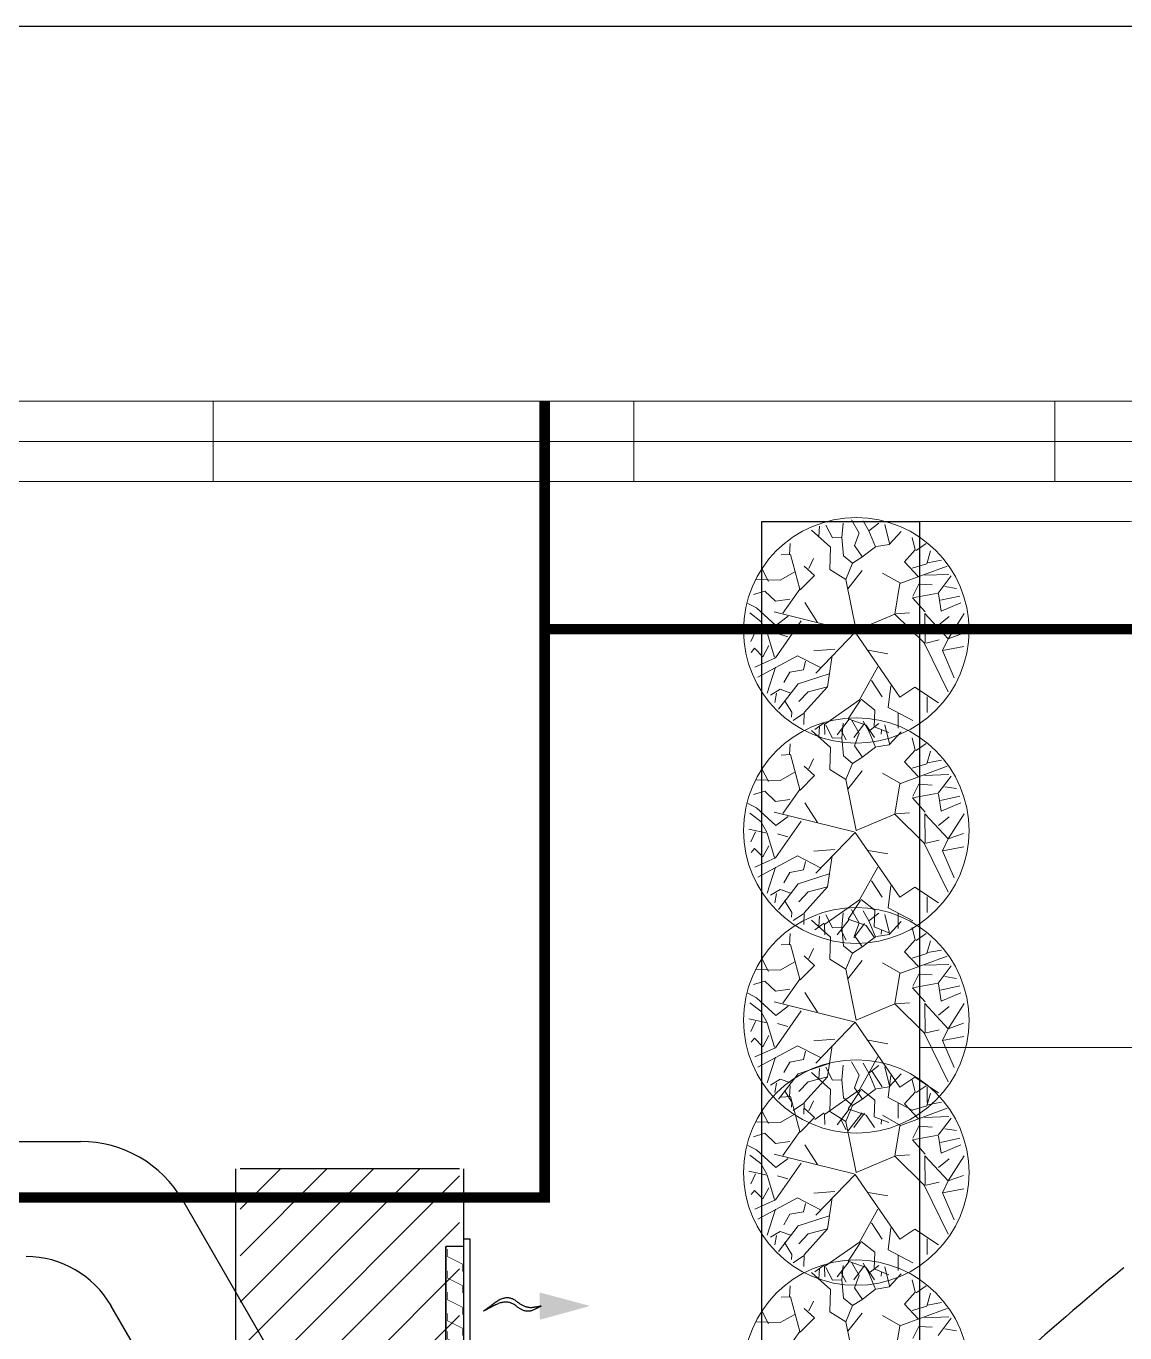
# Model space of a CAD drawing. Header units: millimetres. Extents: x 148480 to 578986, y 39883 to 155062.
# Drawn here: x 237460 to 240593, y 140025 to 143751 of the extents above; entities that cross this region are included whole.
import ezdxf

# ---------------------------------------------------------------- set-up
doc = ezdxf.new("R2010")
doc.units = ezdxf.units.MM
for name, pattern in [('CENTER', [2, 1.25, -0.25, 0.25, -0.25]), ('CONTINU', [0]), ('HIDDEN', [0.375, 0.25, -0.125])]:
    doc.linetypes.add(name, pattern=pattern)
for name, color, linetype in [('CEN', 252, 'CENTER'), ('Flooring', 44, 'Continuous'), ('I - MODULAR', 44, 'Continuous'), ('Layer2', 4, 'Continuous'), ('Layer4', 6, 'Continuous'), ('M-HVAC ELLIPTICAL DUCT', 6, 'Continuous'), ('M-HVAC VRV PIPE', 4, 'Continuous'), ('M-HVAC-GRIL', 6, 'Continuous'), ('M-HVAC-INSULATION', 8, 'Continuous'), ('M-HVAC-SUPP', 4, 'Continuous')]:
    doc.layers.add(name, color=color, linetype=linetype)
doc.layers.add('glass', color=7, linetype='Continuous', lineweight=0, true_color=0x0000d6)
doc.layers.add('I-01$0$i-plants', color=7, linetype='Continuous', lineweight=13, true_color=0x86b300)
for name, color, linetype, lineweight in [('ID - MODULAR', 44, 'Continuous', 5), ('KDBS-SIDE THROW GRILLE', 1, 'Continuous', 18), ('M HVAC GRILLE', 6, 'Continuous', 13)]:
    doc.layers.add(name, color=color, linetype=linetype, lineweight=lineweight)

# ---------------------------------------------------------------- blocks, each defined once
blk = doc.blocks.new('GFC1')
at = {"layer": 'CEN', "color": 8, "linetype": 'HIDDEN', "lineweight": 0, "ltscale": 1500}
blk.add_line((317433.8, 143017.5), (311570.5, 143017.5), dxfattribs=at)
blk.add_lwpolyline([(307470.5, 143667.5), (307470.5, 141397.5), (311570.5, 141397.5), (311570.5, 143667.5)], dxfattribs=at)
at = {"layer": 'DEFPOINTS', "color": 8, "linetype": 'Continuous'}
blk.add_lwpolyline([(330908.9, 62386.8), (289636.8, 62386.8), (289636.8, 144736.9), (330908.9, 144736.9)], close=True, dxfattribs=at)
at = {"layer": 'Flooring', "color": 8, "linetype": 'HIDDEN', "ltscale": 1500}
blk.add_lwpolyline([(328672.2, 130068.3, 1.540604), (310717.1, 129143.3, 0.119203), (311634.4, 128071.9, -0.704413), (307490.1, 113767.5)], format="xyb", dxfattribs=at)
at = {"layer": 'glass', "color": 8, "linetype": 'Continuous'}
for p, q in [((309976.8, 143667.5), (319025.1, 143667.5)), ((310625.1, 143438.7), (310625.1, 143667.5)), ((311825.1, 143438.7), (311825.1, 143667.5)), ((313025.1, 143438.7), (313025.1, 143667.5)), ((309976.8, 143553.1), (319025.1, 143553.1)), ((309976.8, 143438.7), (319025.1, 143438.7))]:
    blk.add_line(p, q, dxfattribs=at)
at = {"layer": 'I - MODULAR', "color": 8}
for p, q in [((309411.2, 141557.2), (310247.3, 141557.2)), ((310538.8, 141388.9), (310956.1, 140665.9)), ((310550.5, 140714.2), (310334, 141089.2))]:
    blk.add_line(p, q, dxfattribs=at)
at = {"layer": 'I - MODULAR', "color": 8, "linetype": 'Continuous'}
blk.add_lwpolyline([(312189.7, 143324.8), (312639.7, 143324.8), (312639.7, 135824.7), (312189.7, 135824.7)], close=True, dxfattribs=at)
at = {"layer": 'I - MODULAR', "color": 8}
for centre, radius in [((310247.3, 141220.6), 336.5), ((310092.1, 140949.5), 279.4)]:
    blk.add_arc(centre, radius, 29.9949, 89.9949, dxfattribs=at)
at = {"layer": 'I-01$0$i-plants', "color": 8}
for p, q in [((312417.8, 143279), (312421.7, 143320.2)), ((312467.8, 143291.6), (312445.4, 143329.7)), ((312495.3, 143297.8), (312478.6, 143326.4)), ((312495.3, 143297.8), (312523.8, 143319.6)), ((312385.8, 143251.4), (312331.2, 143299.9)), ((312352.6, 143281.8), (312354.7, 143311.3)), ((312391.3, 143277.8), (312372.5, 143314.6)), ((312454, 143256.2), (312467.8, 143291.6)), ((312514.3, 143252.2), (312495.3, 143297.8)), ((312554.2, 143261.8), (312540.8, 143315.9)), ((312552.6, 143259), (312587, 143296.2)), ((312269.1, 143230), (312270.2, 143261.5)), ((312383.5, 143188.2), (312385.8, 143251.4)), ((312417.8, 143279), (312391.3, 143277.8)), ((312422.8, 143226.9), (312417.8, 143279)), ((312477.3, 143223.2), (312454, 143256.2)), ((312475.1, 143222.5), (312514.3, 143252.2)), ((312516.9, 143253), (312552.6, 143259)), ((312596.7, 143209.7), (312626.9, 143243.6)), ((312626.9, 143243.6), (312618.8, 143278.9)), ((312629.8, 143242.1), (312658.8, 143262)), ((312271.4, 143230.6), (312245.2, 143229.6)), ((312298.6, 143131.5), (312271.4, 143230.6)), ((312323.8, 143190.4), (312336.8, 143218.7)), ((312448, 143205.5), (312422.8, 143226.9)), ((312448, 143205.5), (312475.1, 143222.5)), ((312636, 143168.2), (312596.7, 143209.7)), ((312660.2, 143204.3), (312670.4, 143241)), ((312661.8, 143207.2), (312702.4, 143214.6)), ((312208.8, 143153.8), (312189.7, 143190.5)), ((312283.9, 143180.7), (312242.5, 143157.1)), ((312299.2, 143129.6), (312340.2, 143170.8)), ((312340.2, 143170.8), (312311, 143197.7)), ((312429.6, 143159.6), (312383.5, 143188.2)), ((312429.6, 143159.6), (312448, 143205.5)), ((312434.9, 143132.3), (312475.5, 143184.6)), ((312585.7, 143148.4), (312534.1, 143177.7)), ((312583.1, 143147.6), (312718.5, 143197.4)), ((312618.4, 143191.8), (312660.2, 143204.3)), ((312653.9, 143171.2), (312722.8, 143173.9)), ((312693.1, 143120.5), (312729.4, 143169.4)), ((312242.5, 143157.1), (312175, 143159.3)), ((312249.5, 143063.1), (312298.6, 143131.5)), ((312459.1, 143014.2), (312429.6, 143159.6)), ((312569.2, 143060.9), (312583.1, 143147.6)), ((312620.7, 143112), (312637.3, 143146.2)), ((312637.3, 143146.2), (312675.5, 143144.1)), ((312711.6, 143139.3), (312745.4, 143133.8)), ((312198.3, 143126.2), (312166.2, 143116.6)), ((312228.6, 143097.3), (312198.3, 143126.2)), ((312269.7, 143102.8), (312228.6, 143097.3)), ((312619.3, 143107.2), (312693.1, 143120.5)), ((312655.8, 143066.8), (312619.3, 143107.2)), ((312693.8, 143118.3), (312700.8, 143069.1)), ((312699.3, 143099.9), (312754.7, 143112.1)), ((312175.1, 143078.8), (312149.8, 143091.3)), ((312186.7, 143039.9), (312155.4, 143064.1)), ((312230.1, 143028.5), (312175.1, 143078.8)), ((312452.8, 143010.3), (312225.3, 143066.7)), ((312348.2, 143037), (312312.6, 143093.3)), ((312459.1, 143014.2), (312569.2, 143060.9)), ((312569.2, 143060.9), (312652.6, 142978.6)), ((312571.5, 143061.6), (312610.9, 143064.6)), ((312655.7, 142977.5), (312654.5, 143062)), ((312654.5, 143062), (312721.5, 142990.5)), ((312700.8, 143069.1), (312757.6, 143093)), ((312721.5, 142990.5), (312766.9, 143062.1)), ((312204, 143009.4), (312186.7, 143039.9)), ((312301.7, 143041.1), (312228.4, 142936.3)), ((312265.4, 143054.7), (312230.1, 143028.5)), ((312693.7, 143029), (312724.1, 143053.7)), ((312204.7, 143007.3), (312152.8, 143018.5)), ((312171.4, 143010.8), (312158.4, 142982.4)), ((312225.5, 142937.8), (312204.7, 143007.3)), ((312264.2, 142996.2), (312234.6, 143005.3)), ((312456, 143009), (312343.5, 142892.6)), ((312456, 143009), (312583.5, 142824)), ((312658, 142978.2), (312695.7, 142987.1)), ((312721.5, 142990.5), (312704.8, 142956.6)), ((312721.5, 142990.5), (312765, 143005.9)), ((312169.4, 142963.4), (312159.5, 142951.5)), ((312192.9, 142939.2), (312169.4, 142963.4)), ((312209.9, 142971.1), (312192.9, 142939.2)), ((312398.1, 142960.3), (312337.9, 142955.8)), ((312492.7, 142957.5), (312549.4, 142947.7)), ((312652.6, 142978.6), (312721.5, 142838.6)), ((312704.8, 142956.6), (312765.8, 142968.1)), ((312704.8, 142956.6), (312738.6, 142879.4)), ((312228.4, 142936.3), (312169.5, 142909.8)), ((312291.2, 142941.8), (312178.1, 142881.1)), ((312228.4, 142909.4), (312205.2, 142835.6)), ((312357.5, 142908.1), (312291.2, 142941.8)), ((312314.5, 142926.4), (312308.4, 142902.2)), ((312390.1, 142942.3), (312376.7, 142853.4)), ((312520.3, 142910.1), (312468.2, 142816.3)), ((312270.1, 142895.1), (312252.5, 142865.4)), ((312308.4, 142902.2), (312270.1, 142895.1)), ((312381.5, 142890.8), (312293.5, 142862.1)), ((312502.7, 142871.2), (312532.6, 142824.4)), ((312241.9, 142846.6), (312214.8, 142829.6)), ((312232, 142834.8), (312226.5, 142808.4)), ((312293.5, 142862.1), (312237.8, 142789.6)), ((312272.1, 142835.6), (312241.9, 142846.6)), ((312321.9, 142839.3), (312295.3, 142811.3)), ((312376.7, 142853.4), (312310.3, 142780.1)), ((312376.7, 142853.4), (312321.9, 142839.3)), ((312558, 142856.5), (312549.9, 142793.9)), ((312583.6, 142824.1), (312626.1, 142852.5)), ((312626.1, 142852.5), (312693.2, 142807.8)), ((312254.3, 142814.6), (312275.1, 142780.8)), ((312468.2, 142816.3), (312368.6, 142746.1)), ((312471.4, 142814.9), (312436.4, 142762)), ((312473, 142817.8), (312512, 142787)), ((312661.2, 142825), (312661.1, 142780.4)), ((312275.1, 142780.8), (312274, 142766.9)), ((312308.4, 142777.2), (312279.6, 142757.4)), ((312310.3, 142780.1), (312309.5, 142746.3)), ((312439.2, 142760.7), (312404.3, 142716.7)), ((312436.4, 142762), (312487.1, 142743.9)), ((312467.8, 142720.9), (312445.4, 142759)), ((312512, 142787), (312510, 142739.5)), ((312549.9, 142793.9), (312620, 142756.9)), ((312578.8, 142777.8), (312578.4, 142735.3)), ((312385.8, 142680.7), (312331.2, 142729.2)), ((312367.3, 142750.4), (312340.9, 142731.2)), ((312352.6, 142711.1), (312354.7, 142740.6)), ((312368.6, 142746.1), (312369.1, 142717.3)), ((312391.3, 142707.1), (312372.5, 142743.9)), ((312416.5, 142729.2), (312430, 142702)), ((312417.8, 142708.3), (312421.7, 142749.5)), ((312483, 142749.1), (312452.4, 142708.7)), ((312495.3, 142727.1), (312478.6, 142755.7)), ((312487.1, 142743.9), (312511.1, 142708.6)), ((312495.3, 142727.1), (312523.8, 142748.9)), ((312514.3, 142681.5), (312495.3, 142727.1)), ((312510, 142739.5), (312552.4, 142723.1)), ((312531.5, 142730.3), (312529.7, 142718.6)), ((312554.2, 142691.1), (312540.8, 142745.2)), ((312552.6, 142688.3), (312587, 142725.4)), ((312269.1, 142659.2), (312270.2, 142690.8)), ((312417.8, 142708.3), (312391.3, 142707.1)), ((312422.8, 142656.1), (312417.8, 142708.3)), ((312454, 142685.5), (312467.8, 142720.9)), ((312477.3, 142652.5), (312454, 142685.5)), ((312516.9, 142682.3), (312552.6, 142688.3)), ((312626.9, 142672.8), (312618.8, 142708.1)), ((312629.8, 142671.4), (312658.8, 142691.3)), ((312271.4, 142659.9), (312245.2, 142658.8)), ((312298.6, 142560.8), (312271.4, 142659.9)), ((312323.8, 142619.6), (312336.8, 142648)), ((312383.5, 142617.5), (312385.8, 142680.7)), ((312448, 142634.8), (312422.8, 142656.1)), ((312448, 142634.8), (312475.1, 142651.8)), ((312475.1, 142651.8), (312514.3, 142681.5)), ((312596.7, 142639), (312626.9, 142672.8)), ((312660.2, 142633.6), (312670.4, 142670.3)), ((312208.8, 142583.1), (312189.7, 142619.8)), ((312283.9, 142610), (312242.5, 142586.4)), ((312340.2, 142600.1), (312311, 142627)), ((312429.6, 142588.9), (312383.5, 142617.5)), ((312429.6, 142588.9), (312448, 142634.8)), ((312434.9, 142561.6), (312475.5, 142613.9)), ((312583.1, 142576.9), (312718.5, 142626.7)), ((312636, 142597.5), (312596.7, 142639)), ((312618.4, 142621.1), (312660.2, 142633.6)), ((312661.8, 142636.5), (312702.4, 142643.9)), ((312242.5, 142586.4), (312175, 142588.6)), ((312299.2, 142558.9), (312340.2, 142600.1)), ((312459.1, 142443.5), (312429.6, 142588.9)), ((312585.7, 142577.7), (312534.1, 142607)), ((312569.2, 142490.2), (312583.1, 142576.9)), ((312620.7, 142541.3), (312637.3, 142575.5)), ((312637.3, 142575.5), (312675.5, 142573.4)), ((312653.9, 142600.5), (312722.8, 142603.2)), ((312693.1, 142549.8), (312729.4, 142598.7)), ((312198.3, 142555.5), (312166.2, 142545.9)), ((312228.6, 142526.5), (312198.3, 142555.5)), ((312249.5, 142492.4), (312298.6, 142560.8)), ((312619.3, 142536.5), (312693.1, 142549.8)), ((312655.8, 142496.1), (312619.3, 142536.5)), ((312693.8, 142547.6), (312700.8, 142498.4)), ((312699.3, 142529.2), (312754.7, 142541.4)), ((312711.6, 142568.6), (312745.4, 142563.1)), ((312175.1, 142508.1), (312149.8, 142520.6)), ((312230.1, 142457.7), (312175.1, 142508.1)), ((312269.7, 142532.1), (312228.6, 142526.5)), ((312348.2, 142466.3), (312312.6, 142522.6)), ((312700.8, 142498.4), (312757.6, 142522.3)), ((312186.7, 142469.2), (312155.4, 142493.4)), ((312204, 142438.7), (312186.7, 142469.2)), ((312452.8, 142439.6), (312225.3, 142495.9)), ((312301.7, 142470.4), (312228.4, 142365.6)), ((312265.4, 142483.9), (312230.1, 142457.7)), ((312459.1, 142443.5), (312569.2, 142490.2)), ((312569.2, 142490.2), (312652.6, 142407.9)), ((312571.5, 142490.9), (312610.9, 142493.8)), ((312655.7, 142406.8), (312654.5, 142491.3)), ((312654.5, 142491.3), (312721.5, 142419.8)), ((312693.7, 142458.3), (312724.1, 142483)), ((312721.5, 142419.8), (312766.9, 142491.4)), ((312204.7, 142436.5), (312152.8, 142447.8)), ((312171.4, 142440.1), (312158.4, 142411.7)), ((312225.5, 142367), (312204.7, 142436.5)), ((312264.2, 142425.5), (312234.6, 142434.6)), ((312456, 142438.2), (312343.5, 142321.9)), ((312456, 142438.2), (312583.5, 142253.3)), ((312721.5, 142419.8), (312765, 142435.2)), ((312169.4, 142392.6), (312159.5, 142380.8)), ((312192.9, 142368.5), (312169.4, 142392.6)), ((312209.9, 142400.4), (312192.9, 142368.5)), ((312398.1, 142389.6), (312337.9, 142385.1)), ((312492.7, 142386.8), (312549.4, 142376.9)), ((312652.6, 142407.9), (312721.5, 142267.9)), ((312658, 142407.5), (312695.7, 142416.4)), ((312721.5, 142419.8), (312704.8, 142385.9)), ((312704.8, 142385.9), (312765.8, 142397.3)), ((312228.4, 142365.6), (312169.5, 142339)), ((312291.2, 142371.1), (312178.1, 142310.4)), ((312357.5, 142337.4), (312291.2, 142371.1)), ((312314.5, 142355.7), (312308.4, 142331.5)), ((312390.1, 142371.6), (312376.7, 142282.7)), ((312704.8, 142385.9), (312738.6, 142308.7)), ((312228.4, 142338.7), (312205.2, 142264.9)), ((312270.1, 142324.4), (312252.5, 142294.7)), ((312308.4, 142331.5), (312270.1, 142324.4)), ((312381.5, 142320.1), (312293.5, 142291.3)), ((312520.3, 142339.3), (312468.2, 142245.6)), ((312241.9, 142275.9), (312214.8, 142258.9)), ((312293.5, 142291.3), (312237.8, 142218.9)), ((312272.1, 142264.9), (312241.9, 142275.9)), ((312376.7, 142282.7), (312310.3, 142209.4)), ((312376.7, 142282.7), (312321.9, 142268.6)), ((312502.7, 142300.4), (312532.6, 142253.7)), ((312558, 142285.8), (312549.9, 142223.2)), ((312583.6, 142253.4), (312626.1, 142281.7)), ((312626.1, 142281.7), (312693.2, 142237.1)), ((312232, 142264.1), (312226.5, 142237.6)), ((312254.3, 142243.9), (312275.1, 142210.1)), ((312321.9, 142268.6), (312295.3, 142240.6)), ((312468.2, 142245.6), (312368.6, 142175.3)), ((312471.4, 142244.2), (312436.4, 142191.2)), ((312473, 142247), (312512, 142216.3)), ((312661.2, 142254.3), (312661.1, 142209.7)), ((312275.1, 142210.1), (312274, 142196.2)), ((312308.4, 142206.5), (312279.6, 142186.7)), ((312310.3, 142209.4), (312309.5, 142175.6)), ((312391.3, 142166.1), (312372.5, 142202.9)), ((312417.8, 142167.3), (312421.7, 142208.5)), ((312467.8, 142179.9), (312445.4, 142218)), ((312495.3, 142186.1), (312478.6, 142214.7)), ((312495.3, 142186.1), (312523.8, 142207.9)), ((312512, 142216.3), (312510, 142168.8)), ((312554.2, 142150.1), (312540.8, 142204.2)), ((312549.9, 142223.2), (312620, 142186.2)), ((312578.8, 142207.1), (312578.4, 142164.6)), ((312385.8, 142139.7), (312331.2, 142188.2)), ((312367.3, 142179.7), (312340.9, 142160.5)), ((312352.6, 142170.1), (312354.7, 142199.6)), ((312368.6, 142175.3), (312369.1, 142146.6)), ((312417.8, 142167.3), (312391.3, 142166.1)), ((312439.2, 142190), (312404.3, 142146)), ((312422.8, 142115.1), (312417.8, 142167.3)), ((312436.4, 142191.2), (312487.1, 142173.1)), ((312483, 142178.4), (312452.4, 142138)), ((312454, 142144.5), (312467.8, 142179.9)), ((312487.1, 142173.1), (312511.1, 142137.9)), ((312514.3, 142140.5), (312495.3, 142186.1)), ((312510, 142168.8), (312552.4, 142152.4)), ((312552.6, 142147.3), (312587, 142184.4)), ((312626.9, 142131.8), (312618.8, 142167.1)), ((312269.1, 142118.2), (312270.2, 142149.8)), ((312383.5, 142076.5), (312385.8, 142139.7)), ((312416.5, 142158.5), (312430, 142131.3)), ((312477.3, 142111.4), (312454, 142144.5)), ((312475.1, 142110.8), (312514.3, 142140.5)), ((312516.9, 142141.3), (312552.6, 142147.3)), ((312531.5, 142159.6), (312529.7, 142147.9)), ((312596.7, 142098), (312626.9, 142131.8)), ((312629.8, 142130.4), (312658.8, 142150.3)), ((312660.2, 142092.6), (312670.4, 142129.3)), ((312271.4, 142118.9), (312245.2, 142117.8)), ((312298.6, 142019.8), (312271.4, 142118.9)), ((312323.8, 142078.6), (312336.8, 142107)), ((312448, 142093.8), (312422.8, 142115.1)), ((312429.6, 142047.9), (312448, 142093.8)), ((312448, 142093.8), (312475.1, 142110.8)), ((312636, 142056.5), (312596.7, 142098)), ((312618.4, 142080.1), (312660.2, 142092.6)), ((312661.8, 142095.5), (312702.4, 142102.9)), ((312208.8, 142042.1), (312189.7, 142078.8)), ((312283.9, 142069), (312242.5, 142045.4)), ((312299.2, 142017.9), (312340.2, 142059.1)), ((312340.2, 142059.1), (312311, 142086)), ((312429.6, 142047.9), (312383.5, 142076.5)), ((312434.9, 142020.6), (312475.5, 142072.9)), ((312585.7, 142036.7), (312534.1, 142066)), ((312583.1, 142035.9), (312718.5, 142085.6)), ((312653.9, 142059.5), (312722.8, 142062.1)), ((312693.1, 142008.8), (312729.4, 142057.7)), ((312198.3, 142014.5), (312166.2, 142004.8)), ((312242.5, 142045.4), (312175, 142047.6)), ((312228.6, 141985.5), (312198.3, 142014.5)), ((312249.5, 141951.4), (312298.6, 142019.8)), ((312459.1, 141902.5), (312429.6, 142047.9)), ((312569.2, 141949.2), (312583.1, 142035.9)), ((312620.7, 142000.3), (312637.3, 142034.5)), ((312637.3, 142034.5), (312675.5, 142032.3)), ((312711.6, 142027.5), (312745.4, 142022.1)), ((312175.1, 141967.1), (312149.8, 141979.6)), ((312269.7, 141991.1), (312228.6, 141985.5)), ((312348.2, 141925.3), (312312.6, 141981.5)), ((312619.3, 141995.5), (312693.1, 142008.8)), ((312655.8, 141955.1), (312619.3, 141995.5)), ((312693.8, 142006.6), (312700.8, 141957.4)), ((312699.3, 141988.2), (312754.7, 142000.4)), ((312700.8, 141957.4), (312757.6, 141981.2)), ((312186.7, 141928.2), (312155.4, 141952.4)), ((312230.1, 141916.7), (312175.1, 141967.1)), ((312452.8, 141898.6), (312225.3, 141954.9)), ((312265.4, 141942.9), (312230.1, 141916.7)), ((312459.1, 141902.5), (312569.2, 141949.2)), ((312569.2, 141949.2), (312652.6, 141866.9)), ((312571.5, 141949.8), (312610.9, 141952.8)), ((312655.7, 141865.8), (312654.5, 141950.3)), ((312654.5, 141950.3), (312721.5, 141878.7)), ((312693.7, 141917.3), (312724.1, 141942)), ((312721.5, 141878.7), (312766.9, 141950.4)), ((312204.7, 141895.5), (312152.8, 141906.8)), ((312204, 141897.7), (312186.7, 141928.2)), ((312301.7, 141929.4), (312228.4, 141824.5)), ((312171.4, 141899.1), (312158.4, 141870.7)), ((312225.5, 141826), (312204.7, 141895.5)), ((312264.2, 141884.5), (312234.6, 141893.6)), ((312456, 141897.2), (312343.5, 141780.8)), ((312456, 141897.2), (312583.5, 141712.3)), ((312652.6, 141866.9), (312721.5, 141726.9)), ((312658, 141866.5), (312695.7, 141875.4)), ((312721.5, 141878.7), (312704.8, 141844.8)), ((312721.5, 141878.7), (312765, 141894.1)), ((312169.4, 141851.6), (312159.5, 141839.8)), ((312192.9, 141827.4), (312169.4, 141851.6)), ((312291.2, 141830.1), (312178.1, 141769.4)), ((312209.9, 141859.4), (312192.9, 141827.4)), ((312357.5, 141796.4), (312291.2, 141830.1)), ((312398.1, 141848.6), (312337.9, 141844.1)), ((312390.1, 141830.6), (312376.7, 141741.7)), ((312492.7, 141845.7), (312549.4, 141835.9)), ((312704.8, 141844.8), (312765.8, 141856.3)), ((312704.8, 141844.8), (312738.6, 141767.7)), ((312228.4, 141824.5), (312169.5, 141798)), ((312228.4, 141797.7), (312205.2, 141723.9)), ((312308.4, 141790.5), (312270.1, 141783.4)), ((312314.5, 141814.7), (312308.4, 141790.5)), ((312520.3, 141798.3), (312468.2, 141704.6)), ((312270.1, 141783.4), (312252.5, 141753.7)), ((312381.5, 141779.1), (312293.5, 141750.3)), ((312385.8, 141705.6), (312331.2, 141754.1)), ((312352.6, 141736.1), (312354.7, 141765.6)), ((312391.3, 141732.1), (312372.5, 141768.9)), ((312417.8, 141733.2), (312421.7, 141774.5)), ((312467.8, 141745.9), (312445.4, 141784)), ((312495.3, 141752.1), (312478.6, 141780.7)), ((312495.3, 141752.1), (312523.8, 141773.9)), ((312502.7, 141759.4), (312532.6, 141712.7)), ((312554.2, 141716.1), (312540.8, 141770.1)), ((312241.9, 141734.9), (312214.8, 141717.9)), ((312232, 141723), (312226.5, 141696.6)), ((312293.5, 141750.3), (312237.8, 141677.9)), ((312272.1, 141723.9), (312241.9, 141734.9)), ((312269.1, 141684.2), (312270.2, 141715.8)), ((312321.9, 141727.6), (312295.3, 141699.6)), ((312376.7, 141741.7), (312310.3, 141668.4)), ((312376.7, 141741.7), (312321.9, 141727.6)), ((312417.8, 141733.2), (312391.3, 141732.1)), ((312422.8, 141681.1), (312417.8, 141733.2)), ((312454, 141710.5), (312467.8, 141745.9)), ((312514.3, 141706.5), (312495.3, 141752.1)), ((312558, 141744.8), (312549.9, 141682.2)), ((312552.6, 141713.2), (312587, 141750.4)), ((312583.6, 141712.4), (312626.1, 141740.7)), ((312626.9, 141697.8), (312618.8, 141733.1)), ((312626.1, 141740.7), (312693.2, 141696)), ((312629.8, 141696.3), (312658.8, 141716.2)), ((312271.4, 141684.9), (312245.2, 141683.8)), ((312254.3, 141702.9), (312275.1, 141669.1)), ((312298.6, 141585.8), (312271.4, 141684.9)), ((312468.2, 141704.6), (312368.6, 141634.3)), ((312383.5, 141642.5), (312385.8, 141705.6)), ((312448, 141659.8), (312422.8, 141681.1)), ((312471.4, 141703.2), (312436.4, 141650.2)), ((312477.3, 141677.4), (312454, 141710.5)), ((312473, 141706), (312512, 141675.3)), ((312475.1, 141676.7), (312514.3, 141706.5)), ((312516.9, 141707.2), (312552.6, 141713.2)), ((312549.9, 141682.2), (312620, 141645.2)), ((312596.7, 141664), (312626.9, 141697.8)), ((312660.2, 141658.6), (312670.4, 141695.3)), ((312661.2, 141713.3), (312661.1, 141668.7)), ((312208.8, 141608.1), (312189.7, 141644.8)), ((312275.1, 141669.1), (312274, 141655.2)), ((312308.4, 141665.5), (312279.6, 141645.7)), ((312310.3, 141668.4), (312309.5, 141634.6)), ((312340.2, 141625.1), (312311, 141652)), ((312323.8, 141644.6), (312336.8, 141673)), ((312429.6, 141613.9), (312383.5, 141642.5)), ((312439.2, 141649), (312404.3, 141605)), ((312429.6, 141613.9), (312448, 141659.8)), ((312436.4, 141650.2), (312487.1, 141632.1)), ((312448, 141659.8), (312475.1, 141676.7)), ((312512, 141675.3), (312510, 141627.8)), ((312578.8, 141666.1), (312578.4, 141623.6)), ((312583.1, 141601.9), (312718.5, 141651.6)), ((312636, 141622.4), (312596.7, 141664)), ((312618.4, 141646), (312660.2, 141658.6)), ((312661.8, 141661.4), (312702.4, 141668.9)), ((312242.5, 141611.4), (312175, 141613.5)), ((312283.9, 141635), (312242.5, 141611.4)), ((312299.2, 141583.9), (312340.2, 141625.1)), ((312367.3, 141638.7), (312340.9, 141619.5)), ((312368.6, 141634.3), (312369.1, 141605.6)), ((312416.5, 141617.4), (312430, 141590.2)), ((312459.1, 141468.5), (312429.6, 141613.9)), ((312434.9, 141586.6), (312475.5, 141638.8)), ((312483, 141637.4), (312452.4, 141597)), ((312487.1, 141632.1), (312511.1, 141596.9)), ((312510, 141627.8), (312552.4, 141611.3)), ((312531.5, 141618.6), (312529.7, 141606.9)), ((312585.7, 141602.6), (312534.1, 141632)), ((312653.9, 141625.4), (312722.8, 141628.1)), ((312693.1, 141574.7), (312729.4, 141623.6)), ((312198.3, 141580.5), (312166.2, 141570.8)), ((312228.6, 141551.5), (312198.3, 141580.5)), ((312249.5, 141517.4), (312298.6, 141585.8)), ((312569.2, 141515.1), (312583.1, 141601.9)), ((312619.3, 141561.4), (312693.1, 141574.7)), ((312620.7, 141566.3), (312637.3, 141600.4)), ((312637.3, 141600.4), (312675.5, 141598.3)), ((312693.8, 141572.6), (312700.8, 141523.4)), ((312711.6, 141593.5), (312745.4, 141588)), ((312175.1, 141533.1), (312149.8, 141545.5)), ((312230.1, 141482.7), (312175.1, 141533.1)), ((312269.7, 141557.1), (312228.6, 141551.5)), ((312348.2, 141491.3), (312312.6, 141547.5)), ((312655.8, 141521.1), (312619.3, 141561.4)), ((312699.3, 141554.2), (312754.7, 141566.4)), ((312700.8, 141523.4), (312757.6, 141547.2)), ((312186.7, 141494.1), (312155.4, 141518.4)), ((312204, 141463.7), (312186.7, 141494.1)), ((312452.8, 141464.6), (312225.3, 141520.9)), ((312301.7, 141495.3), (312228.4, 141390.5)), ((312265.4, 141508.9), (312230.1, 141482.7)), ((312459.1, 141468.5), (312569.2, 141515.1)), ((312569.2, 141515.1), (312652.6, 141432.9)), ((312571.5, 141515.8), (312610.9, 141518.8)), ((312655.7, 141431.8), (312654.5, 141516.3)), ((312654.5, 141516.3), (312721.5, 141444.7)), ((312693.7, 141483.2), (312724.1, 141508)), ((312721.5, 141444.7), (312766.9, 141516.4)), ((312204.7, 141461.5), (312152.8, 141472.8)), ((312171.4, 141465.1), (312158.4, 141436.7)), ((312225.5, 141392), (312204.7, 141461.5)), ((312264.2, 141450.5), (312234.6, 141459.6)), ((312456, 141463.2), (312343.5, 141346.8)), ((312456, 141463.2), (312583.5, 141278.3)), ((312721.5, 141444.7), (312765, 141460.1)), ((312209.9, 141425.3), (312192.9, 141393.4)), ((312652.6, 141432.9), (312721.5, 141292.9)), ((312658, 141432.4), (312695.7, 141441.4)), ((312721.5, 141444.7), (312704.8, 141410.8)), ((312704.8, 141410.8), (312765.8, 141422.3)), ((312169.4, 141417.6), (312159.5, 141405.8)), ((312192.9, 141393.4), (312169.4, 141417.6)), ((312228.4, 141390.5), (312169.5, 141364)), ((312291.2, 141396.1), (312178.1, 141335.3)), ((312357.5, 141362.3), (312291.2, 141396.1)), ((312314.5, 141380.7), (312308.4, 141356.4)), ((312398.1, 141414.6), (312337.9, 141410.1)), ((312390.1, 141396.6), (312376.7, 141307.7)), ((312492.7, 141411.7), (312549.4, 141401.9)), ((312704.8, 141410.8), (312738.6, 141333.7)), ((312228.4, 141363.7), (312205.2, 141289.8)), ((312270.1, 141349.4), (312252.5, 141319.6)), ((312308.4, 141356.4), (312270.1, 141349.4)), ((312381.5, 141345), (312293.5, 141316.3)), ((312520.3, 141364.3), (312468.2, 141270.5)), ((312293.5, 141316.3), (312237.8, 141243.9)), ((312376.7, 141307.7), (312310.3, 141234.4)), ((312376.7, 141307.7), (312321.9, 141293.6)), ((312502.7, 141325.4), (312532.6, 141278.7)), ((312558, 141310.8), (312549.9, 141248.2)), ((312583.6, 141278.4), (312626.1, 141306.7)), ((312626.1, 141306.7), (312693.2, 141262)), ((312241.9, 141300.8), (312214.8, 141283.9)), ((312232, 141289), (312226.5, 141262.6)), ((312272.1, 141289.8), (312241.9, 141300.8)), ((312254.3, 141268.9), (312275.1, 141235)), ((312321.9, 141293.6), (312295.3, 141265.6)), ((312468.2, 141270.5), (312368.6, 141200.3)), ((312471.4, 141269.2), (312436.4, 141216.2)), ((312473, 141272), (312512, 141241.2)), ((312661.2, 141279.2), (312661.1, 141234.7)), ((312275.1, 141235), (312274, 141221.1)), ((312308.4, 141231.4), (312279.6, 141211.6)), ((312310.3, 141234.4), (312309.5, 141200.5)), ((312512, 141241.2), (312510, 141193.8)), ((312549.9, 141248.2), (312620, 141211.2)), ((312578.8, 141232.1), (312578.4, 141189.6)), ((312367.3, 141204.6), (312340.9, 141185.5)), ((312352.6, 141165.4), (312354.7, 141194.9)), ((312368.6, 141200.3), (312369.1, 141171.6)), ((312391.3, 141161.4), (312372.5, 141198.1)), ((312439.2, 141215), (312404.3, 141170.9)), ((312417.8, 141162.5), (312421.7, 141203.8)), ((312436.4, 141216.2), (312487.1, 141198.1)), ((312467.8, 141175.2), (312445.4, 141213.2)), ((312483, 141203.4), (312452.4, 141162.9)), ((312495.3, 141181.4), (312478.6, 141209.9)), ((312487.1, 141198.1), (312511.1, 141162.9)), ((312495.3, 141181.4), (312523.8, 141203.2)), ((312554.2, 141145.4), (312540.8, 141199.4)), ((312385.8, 141134.9), (312331.2, 141183.4)), ((312417.8, 141162.5), (312391.3, 141161.4)), ((312416.5, 141183.4), (312430, 141156.2)), ((312422.8, 141110.4), (312417.8, 141162.5)), ((312454, 141139.8), (312467.8, 141175.2)), ((312514.3, 141135.8), (312495.3, 141181.4)), ((312510, 141193.8), (312552.4, 141177.3)), ((312531.5, 141184.6), (312529.7, 141172.9)), ((312552.6, 141142.5), (312587, 141179.7)), ((312626.9, 141127.1), (312618.8, 141162.4)), ((312269.1, 141113.5), (312270.2, 141145.1)), ((312383.5, 141071.8), (312385.8, 141134.9)), ((312477.3, 141106.7), (312454, 141139.8)), ((312475.1, 141106), (312514.3, 141135.8)), ((312516.9, 141136.5), (312552.6, 141142.5)), ((312596.7, 141093.3), (312626.9, 141127.1)), ((312629.8, 141125.6), (312658.8, 141145.5)), ((312660.2, 141087.9), (312670.4, 141124.5)), ((312271.4, 141114.2), (312245.2, 141113.1)), ((312298.6, 141015.1), (312271.4, 141114.2)), ((312323.8, 141073.9), (312336.8, 141102.3)), ((312448, 141089.1), (312422.8, 141110.4)), ((312429.6, 141043.1), (312448, 141089.1)), ((312448, 141089.1), (312475.1, 141106)), ((312636, 141051.7), (312596.7, 141093.3)), ((312618.4, 141075.3), (312660.2, 141087.9)), ((312661.8, 141090.7), (312702.4, 141098.2)), ((312208.8, 141037.3), (312189.7, 141074)), ((312283.9, 141064.3), (312242.5, 141040.7)), ((312299.2, 141013.2), (312340.2, 141054.4)), ((312340.2, 141054.4), (312311, 141081.3)), ((312429.6, 141043.1), (312383.5, 141071.8)), ((312434.9, 141015.9), (312475.5, 141068.1)), ((312585.7, 141031.9), (312534.1, 141061.3)), ((312583.1, 141031.1), (312718.5, 141080.9)), ((312653.9, 141054.7), (312722.8, 141057.4)), ((312693.1, 141004), (312729.4, 141052.9)), ((312242.5, 141040.7), (312175, 141042.8)), ((312249.5, 140946.7), (312298.6, 141015.1)), ((312459.1, 140897.8), (312429.6, 141043.1)), ((312569.2, 140944.4), (312583.1, 141031.1)), ((312620.7, 140995.5), (312637.3, 141029.7)), ((312637.3, 141029.7), (312675.5, 141027.6)), ((312711.6, 141022.8), (312745.4, 141017.3))]:
    blk.add_line(p, q, dxfattribs=at)
at = {"layer": 'I-01$0$i-plants', "color": 8, "linetype": 'CONTINU'}
for centre in [(312459.1, 143014.2), (312459.1, 142443.5), (312459.1, 141902.5), (312459.1, 141468.5), (312459.1, 140897.8)]:
    blk.add_circle(centre, 321.5, dxfattribs=at)
at = {"layer": 'ID - MODULAR', "color": 8, "ltscale": 500}
blk.add_lwpolyline([(312639.7, 143324.7), (313239.7, 143324.7, -0.414214), (313389.7, 143174.7), (313389.7, 141824.7), (312639.7, 141824.7)], format="xyb", close=True, dxfattribs=at)
blk.add_lwpolyline([(312639.7, 141824.7), (313389.7, 141824.7), (313389.7, 140324.7), (312639.7, 140324.7)], close=True, dxfattribs=at)
blk = doc.blocks.new('BEAM')
at = {"layer": 'CEN', "color": 11, "linetype": 'HIDDEN', "lineweight": 0, "ltscale": 1500, "const_width": 30}
for points in [[(367470.5, 143667.5), (367470.5, 141397.5), (371570.5, 141397.5), (371570.5, 143667.5)], [(377433.8, 143017.5), (371570.5, 143017.5)]]:
    blk.add_lwpolyline(points, dxfattribs=at)
blk = doc.blocks.new('BEE')
at = {"layer": 'M-HVAC VRV PIPE', "linetype": 'Continuous'}
blk.add_blockref('BEAM', (0, 0), dxfattribs=at)
blk = doc.blocks.new('RAAAA')
at = {"linetype": 'Continuous', "ltscale": 1000}
for points in [[(363.4, 0, 0), (363.4, 0, 0), (363.7, -0.1, 0), (364.2, -0.1, 0), (364.8, -0.3, 0), (365.6, -0.4, 0), (366.7, -0.6, 0), (367.9, -0.8, 0), (369.2, -1, 0), (370.8, -1.3, 0), (372.5, -1.6, 0), (374.5, -1.9, 0), (376.6, -2.3, 0), (378.9, -2.7, 0), (381.4, -3.1, 0), (384, -3.6, 0), (386.9, -4.1, 0), (389.9, -4.6, 0), (393.2, -5.2, 0), (396.6, -5.8, 0), (400.1, -6.4, 0), (403.9, -7, 0), (407.9, -7.7, 0), (412, -8.4, 0), (416.3, -9.2, 0), (420.8, -10, 0), (420.8, -10, 0), (425.5, -10.6, 0), (430.1, -11.1, 0), (434.8, -11.4, 0), (439.5, -11.5, 0), (444.2, -11.3, 0), (449, -10.9, 0), (453.8, -10.4, 0), (458.7, -9.6, 0), (463.6, -8.6, 0), (468.5, -7.4, 0), (473.4, -5.9, 0), (478.4, -4.3, 0), (483.4, -2.5, 0), (488.4, -0.4, 0), (493.5, 1.9, 0), (498.6, 4.3, 0), (503.8, 7, 0), (508.9, 9.9, 0), (514.1, 13, 0), (519.4, 16.3, 0), (524.6, 19.9, 0), (529.9, 23.6, 0), (535.3, 27.6, 0), (540.6, 31.7, 0), (546.1, 36.1, 0), (546.1, 36.1, 0), (551.5, 40.4, 0), (557, 44.3, 0), (562.6, 47.8, 0), (568.3, 51, 0), (574, 53.7, 0), (579.8, 56.1, 0), (585.6, 58.1, 0), (591.5, 59.7, 0), (597.5, 60.9, 0), (603.6, 61.8, 0), (609.7, 62.2, 0), (615.9, 62.3, 0), (622.1, 62, 0), (628.4, 61.3, 0), (634.8, 60.2, 0), (641.3, 58.7, 0), (647.8, 56.9, 0), (654.4, 54.7, 0), (661, 52, 0), (667.8, 49.1, 0), (674.5, 45.7, 0), (681.4, 41.9, 0), (688.3, 37.8, 0), (695.3, 33.2, 0), (702.3, 28.3, 0), (702.3, 28.3, 0), (709.3, 23.3, 0), (716, 18.5, 0), (722.3, 13.9, 0), (728.4, 9.5, 0), (734.2, 5.3, 0), (739.8, 1.4, 0), (745, -2.4, 0), (750, -6, 0), (754.6, -9.4, 0), (759, -12.5, 0), (763.1, -15.5, 0), (767, -18.3, 0), (770.5, -20.8, 0), (773.8, -23.2, 0), (776.7, -25.3, 0), (779.4, -27.2, 0), (781.8, -29, 0), (784, -30.5, 0), (785.8, -31.8, 0), (787.4, -33, 0), (788.6, -33.9, 0), (789.6, -34.6, 0), (790.3, -35.1, 0), (790.8, -35.4, 0), (790.9, -35.5, 0)], [(363.4, 0, 0), (363.4, 0, 0), (363.7, -0.2, 0), (364.2, -0.4, 0), (364.8, -0.7, 0), (365.6, -1.1, 0), (366.7, -1.6, 0), (367.9, -2.2, 0), (369.2, -2.9, 0), (370.8, -3.7, 0), (372.5, -4.5, 0), (374.5, -5.5, 0), (376.6, -6.5, 0), (378.9, -7.6, 0), (381.4, -8.8, 0), (384, -10.1, 0), (386.9, -11.5, 0), (389.9, -13, 0), (393.2, -14.6, 0), (396.6, -16.3, 0), (400.1, -18, 0), (403.9, -19.9, 0), (407.9, -21.8, 0), (412, -23.9, 0), (416.3, -26, 0), (420.8, -28.2, 0), (420.8, -28.2, 0), (425.5, -30.3, 0), (430.1, -32.2, 0), (434.8, -33.7, 0), (439.5, -35, 0), (444.2, -36.1, 0), (449, -36.9, 0), (453.8, -37.4, 0), (458.7, -37.6, 0), (463.6, -37.6, 0), (468.5, -37.3, 0), (473.4, -36.7, 0), (478.4, -35.8, 0), (483.4, -34.7, 0), (488.4, -33.3, 0), (493.5, -31.7, 0), (498.6, -29.8, 0), (503.8, -27.6, 0), (508.9, -25.1, 0), (514.1, -22.4, 0), (519.4, -19.4, 0), (524.6, -16.1, 0), (529.9, -12.6, 0), (535.3, -8.8, 0), (540.6, -4.7, 0), (546.1, -0.3, 0), (546.1, -0.3, 0), (551.5, 4, 0), (557, 8, 0), (562.6, 11.6, 0), (568.3, 15, 0), (574, 18, 0), (579.8, 20.7, 0), (585.6, 23.1, 0), (591.5, 25.1, 0), (597.5, 26.8, 0), (603.6, 28.2, 0), (609.7, 29.3, 0), (615.9, 30, 0), (622.1, 30.5, 0), (628.4, 30.5, 0), (634.8, 30.3, 0), (641.3, 29.8, 0), (647.8, 28.9, 0), (654.4, 27.7, 0), (661, 26.1, 0), (667.8, 24.3, 0), (674.5, 22.1, 0), (681.4, 19.6, 0), (688.3, 16.7, 0), (695.3, 13.6, 0), (702.3, 10.1, 0), (702.3, 10.1, 0), (709.3, 6.5, 0), (716, 3.1, 0), (722.3, -0.2, 0), (728.4, -3.3, 0), (734.2, -6.3, 0), (739.8, -9.2, 0), (745, -11.9, 0), (750, -14.4, 0), (754.6, -16.8, 0), (759, -19.1, 0), (763.1, -21.2, 0), (767, -23.2, 0), (770.5, -25, 0), (773.8, -26.7, 0), (776.7, -28.2, 0), (779.4, -29.6, 0), (781.8, -30.8, 0), (784, -31.9, 0), (785.8, -32.9, 0), (787.4, -33.7, 0), (788.6, -34.3, 0), (789.6, -34.9, 0), (790.3, -35.2, 0), (790.8, -35.4, 0), (790.9, -35.5, 0)]]:
    blk.add_polyline3d(points, dxfattribs=at)
blk.add_solid([(373.4, 101.3), (0, 0), (373.4, -101.3)], dxfattribs=at)
blk = doc.blocks.new('600X200 SIDE THROW GRILLE')
at = {"layer": 'M-HVAC-GRIL', "linetype": 'ByBlock'}
blk.add_lwpolyline([(375, -5), (396.4, -5), (396.4, 12.1), (-396.4, 12.1), (-396.4, -5), (-375, -5), (375, -5), (375, -56.4), (-375, -56.4), (-375, -5), (-375, -56.4), (375, -56.4), (375, -56.4)], dxfattribs=at)
at = {"layer": 'M-HVAC-GRIL', "lineweight": 0, "const_width": 1.71}
for points in [[(-364.6, -8.9), (-343.2, -8.9), (-321.8, -51.7), (-300.3, -51.7)], [(-303.2, -8.9), (-281.8, -8.9), (-260.3, -51.7), (-238.9, -51.7)], [(-241.8, -8.9), (-220.3, -8.9), (-198.9, -51.7), (-177.5, -51.7)], [(-179.6, -8.9), (-158.2, -8.9), (-136.8, -51.7), (-115.3, -51.7)], [(-117.5, -8.9), (-96, -8.9), (-74.6, -51.7), (-53.2, -51.7)], [(-55.3, -8.9), (-33.9, -8.9), (-12.5, -51.7), (9, -51.7)], [(6.8, -8.9), (28.2, -8.9), (49.7, -51.7), (71.1, -51.7)], [(69, -8.9), (90.4, -8.9), (111.8, -51.7), (133.2, -51.7)], [(120.6, -8.9), (142.1, -8.9), (163.5, -51.7), (184.9, -51.7)], [(180.8, -8.9), (202.2, -8.9), (223.6, -51.7), (245.1, -51.7)], [(242.2, -8.9), (263.6, -8.9), (285.1, -51.7), (306.5, -51.7)], [(303.6, -8.9), (325.1, -8.9), (346.5, -51.7), (367.9, -51.7)]]:
    blk.add_lwpolyline(points, dxfattribs=at)
at = {"layer": 'M-HVAC-SUPP'}
for p, xscale, yscale, zscale, rotation in [((-198.5, 355.3), -0.3839999997941415, 0.3839999997941436, 0.3839999997941436, 90.2028781887322), ((205.5, 355.3), 0.3839999997941415, 0.3839999997941415, 0.3839999997941415, 269.7971218112675)]:
    blk.add_blockref('RAAAA', p, dxfattribs=dict(at, xscale=xscale, yscale=yscale, zscale=zscale, rotation=rotation))
blk = doc.blocks.new('jyfhg')
at = {"layer": 'KDBS-SIDE THROW GRILLE', "xscale": -1, "rotation": 90.00000000000006}
blk.add_blockref('600X200 SIDE THROW GRILLE', (-100, -325), dxfattribs=at)

msp = doc.modelspace()

# ---------------------------------------------------------------- block references
at = {"layer": 'Layer4', "linetype": 'Continuous', "rotation": 360}
msp.add_blockref('GFC1', (-72632.4, -986), dxfattribs=at)

# ---------------------------------------------------------------- next in the draw order: hatches: boundary and pattern name
at = {"layer": 'M-HVAC-INSULATION'}
h = msp.add_hatch(dxfattribs=at)
h.set_pattern_fill('ANSI31', color=26, scale=750, angle=180, style=0)
h.set_pattern_definition([(225, (811127.6, 15256.2), (66.29126, -66.29126), [])])
h.paths.add_polyline_path([(238069.9, 133775.8), (238694.9, 133775.8), (238694.9, 140493.1), (238069.9, 140493.1)])

# ---------------------------------------------------------------- next in the draw order: linework, layer by layer
at = {"layer": 'M-HVAC ELLIPTICAL DUCT', "linetype": 'Continuous'}
for p, q in [((238057.4, 133775.8, 0), (238057.4, 140493.1, 0)), ((238694.9, 140493.1), (238069.9, 140493.1)), ((238707.4, 133775.8, 0), (238707.4, 140493.1, 0))]:
    msp.add_line(p, q, dxfattribs=at)

# ---------------------------------------------------------------- next in the draw order: block references
at = {"layer": 'Layer2', "linetype": 'Continuous', "rotation": 360}
msp.add_blockref('BEE', (-132632.4, -986), dxfattribs=at)
at = {"layer": 'M HVAC GRILLE', "color": 0, "rotation": 179.9999999999999}
msp.add_blockref('jyfhg', (238612.4, 139571.7, 0), dxfattribs=at)

doc.saveas('drawing.dxf')
